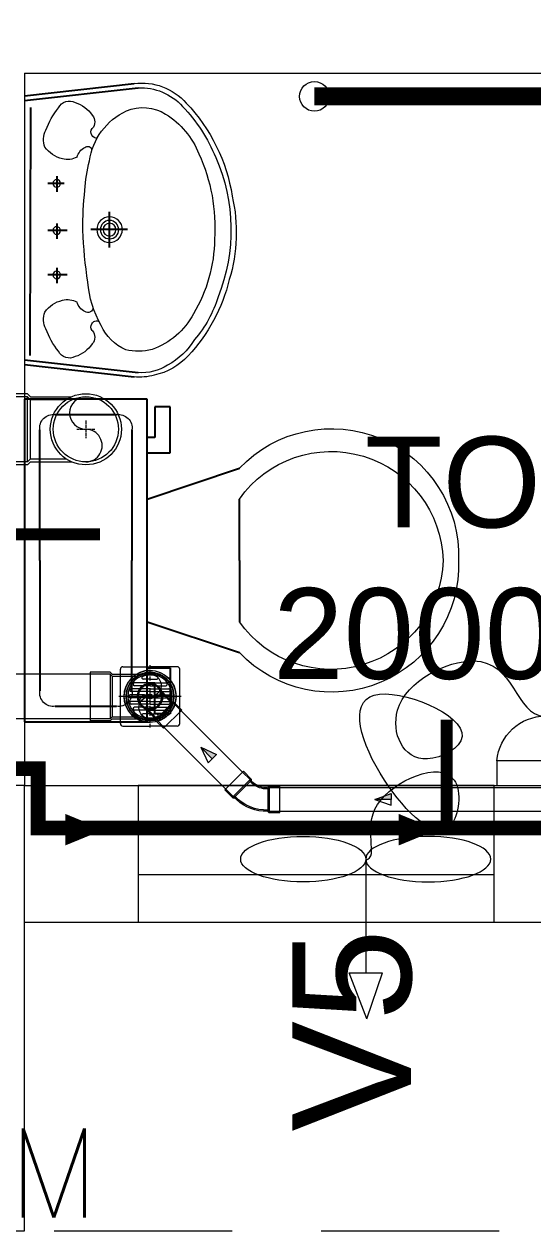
# Model space of a CAD drawing. Extents: x 3505867 to 4040009, y -660366 to -590408.
# Drawn here: x 3528238 to 3529095, y -613707 to -611671 of the extents above; entities that cross this region are included whole.
import ezdxf

# ---------------------------------------------------------------- set-up
doc = ezdxf.new("R2010")
doc.units = 0
doc.header["$LTSCALE"] = 6
doc.header["$MEASUREMENT"] = 0
for name, pattern in [('AI9-LType1', [1.874999989072481, 1.249999992714987, -0.6249999963574941]), ('CENTER2', [1.125, 0.75, -0.125, 0.125, -0.125]), ('HIDDEN', [0.375, 0.25, -0.125])]:
    doc.linetypes.add(name, pattern=pattern)
doc.layers.get('0').update_dxf_attribs({"linetype": 'CONTINUOUS', "lineweight": 0})
for name, color, linetype, lineweight in [('22-FTfix', 8, 'CONTINUOUS', 0), ('Chajja', 7, 'CONTINUOUS', 0), ('COL', 5, 'CONTINUOUS', 0), ('DIM', 7, 'CONTINUOUS', 0), ('ELE-EXHAUST FAN', 10, 'CONTINUOUS', 0), ('ELE. DB', 1, 'CONTINUOUS', 0), ('JOINERY', 7, 'CONTINUOUS', 0), ('MEP_HVAC_DRAIN_PIPE', 7, 'CONTINUOUS', 0), ('PHE-SP', 1, 'CONTINUOUS', 0), ('phe-text', 1, 'CONTINUOUS', 0), ('PL- WASTE PIPE', 6, 'CONTINUOUS', 0), ('PL-SOFT  WATER SUPPLY PIPE', 162, 'CONTINUOUS', 0), ('PL-SOIL PIPE', 1, 'CONTINUOUS', 0), ('PL-WATER PIPING', 1, 'CONTINUOUS', 0), ('WALL', 10, 'CONTINUOUS', 0), ('Window', 161, 'CONTINUOUS', 0)]:
    doc.layers.add(name, color=color, linetype=linetype, lineweight=lineweight)
doc.styles.add('ARIAL', font='arial.ttf')
doc.styles.get("Standard").update_dxf_attribs({"font": 'SIMPLEX'})

# ---------------------------------------------------------------- blocks, each defined once
blk = doc.blocks.new('rhej')
at = {"color": 8, "lineweight": 25}
for p, q in [((271.6415841020644, 266.4457795582712), (297.5036530680954, 266.445785459131)), ((271.6416018046439, 188.8595726615749), (271.6415841020644, 266.4457795582712)), ((297.5036530680954, 266.445785459131), (297.5036648698151, 214.7216475275345)), ((310.4349324293435, 279.3768700971268), (310.4348085150123, -263.7265781788155)), ((517.3314841538668, 279.3768228916451), (310.4349324293435, 279.3768700971268)), ((517.3314221967012, 7.825098753906786), (517.3314841538668, 279.3768228916451)), ((465.6071042940021, 253.5147893307731), (362.1588284317404, 253.5147657277994)), ((336.2967653665692, 227.6526908613741), (336.2968155220151, 7.825104654766619)), ((491.4692293163389, 7.825140058528632), (491.469179160893, 227.6527262656018)), ((297.5036648698151, 214.7216475275345), (310.4346993528306, 214.7216504779644)), ((310.4347052536905, 188.859581512399), (271.6416018046439, 188.8595726615749)), ((310.43472295627, 111.2733746152371), (155.2622973602265, 162.9974771426059)), ((155.2623327653855, 7.825063349679112), (155.2623091619462, 111.2733392114751)), ((155.2623327653855, 7.825063349679112), (155.2623563669622, -95.62321251258254)), ((336.2968656793237, -212.0024815527722), (336.2968155220151, 7.825104654766619)), ((491.4692293163389, 7.825140058528632), (491.4692794717848, -212.0024461485445)), ((517.3313602395356, -263.7266253838316), (517.3314221967012, 7.825098753906786)), ((310.4347701594234, -95.6231771078892), (155.2623681686819, -147.3473504437134)), ((310.4347878620028, -173.2093840050511), (271.6416844148189, -173.2093928558752)), ((271.6416844148189, -173.2093928558752), (271.6417021173984, -250.7955997525714)), ((297.5037592798471, -199.0714559205808), (310.4347937628627, -199.0714529706165)), ((297.5037710815668, -250.7955938517116), (297.5037592798471, -199.0714559205808)), ((465.6072164084762, -237.8645210149698), (362.1589405443519, -237.8645446174778)), ((271.6417021173984, -250.7955997525714), (297.5037710815668, -250.7955938517116)), ((310.4348085150123, -263.7265781788155), (517.3313602395356, -263.7266253838316))]:
    blk.add_line(p, q, dxfattribs=at)
at = {"color": 8, "extrusion": (0, 0, -1)}
for centre, major_axis, ratio, start_param, end_param in [((-3.572553396224976e-06, 15.65005585085601), (151.3573559173927, -151.3573559173928), 0.9999999999988257, 2.319631910710375, 4.738538732067624), ((358.9260749742389, 230.8854546449147), (-16.16379353361566, -16.16379353361566), 0.9999999999947716, 0.6435009217413419, 2.49809131048703), ((468.8398680780083, 230.8854797231033), (16.16379353359187, -16.16379353359188), 0.9999999999824738, 3.78509357522296, 5.639683929383223), ((0.8605287820100784, 2.298117690719664), (-133.6346114750442, -133.6346114750442), 0.9999999999995898, 0.8146628454789208, 3.312379633784075), ((0, 0), (-151.3573559175241, -151.357355917524), 0.9999999999989088, 4.686238771681138, 7.10514559364043), ((0.8605262599885464, 13.35193855222315), (-133.6346114750661, -133.634611475066), 0.9999999999990589, 4.541601543372351, 7.039318332189226), ((358.9261767622083, -215.2352350102738), (-16.1637935335631, -16.16379353356309), 0.999999999993544, -0.9272954400972422, 0.9272949490100437), ((468.8399698641151, -215.2352099320851), (16.16379353372204, -16.16379353372205), 0.9999999999849363, 5.355889901937027, 7.210480256161168)]:
    blk.add_ellipse(centre, major_axis=major_axis, ratio=ratio, start_param=start_param, end_param=end_param, dxfattribs=at)
blk = doc.blocks.new('u46')
at = {"color": 8, "lineweight": 25}
for p, q in [((-10.18334984406829, 228.3820365462452), (174.5234867185354, 249.0850102920085)), ((-10.18334802612662, 220.4114025365561), (181.2451075464487, 241.8677728753537)), ((-0.561674702912569, -208.944868536666), (0.561674702912569, 208.944868536666)), ((44.21784491278231, 92.91178601793945), (44.21785090118647, 66.67075940407813)), ((56.51025110855699, 80.81298003531992), (29.21756123378873, 80.81297381035984)), ((133.1492330431938, -27.20889549143612), (133.1492192782462, 33.11933344788849)), ((61.71641020476818, 1.568372642621398), (29.21757931634784, 1.568365229293704)), ((44.21786299347878, 13.66717744059861), (44.21786898188293, -12.57384917698801)), ((163.2145316973329, 3.048459367826581), (101.8276830799878, 3.048445360735059)), ((61.71642727032304, -73.21898485533893), (29.21759638190269, -73.21899226494133)), ((44.21788005903363, -61.12018005736172), (44.21788604557514, -87.36120667494833)), ((-10.1832484267652, -216.0993190575391), (181.2452169395983, -237.5556020382792)), ((-10.18324660696089, -224.0699530672282), (174.5235994048417, -244.7728425171226))]:
    blk.add_line(p, q, dxfattribs=at)
at = {"color": 8, "extrusion": (0, 0, -1)}
for centre, major_axis, ratio, start_param, end_param in [((187.6887130159885, 150.4919793661684), (-0.02056846963519287, 99.46812810298114), 0.9999999990624638, -0.1325389596688309, 0.8487311601947676), ((144.7868307456374, 128.2161647621542), (1.145990734935877, 126.1116668865439), 0.9999999990522948, -1.238036149988208, -0.8921931402044585), ((65.81496254727244, 198.9305451307446), (-0.02864324686673356, 20.70602155518634), 0.9999999990598404, -1.101507110323225, 0.4815089897330154), ((57.46693798527122, 163.294145135209), (-0.2632442609595896, 56.89388984455336), 0.999999999065956, 0.3249017755279079, 0.9651352835079142), ((189.5875459760427, 137.7336100395769), (-0.007261423017332346, 70.93823778531407), 0.9999999990631281, -0.4051991896883331, 0.5657295348177804), ((57.28284687548876, 20.10040511749685), (0.02834522696194147, 275.3594745255368), 0.999999999063182, 0.806541375322427, 1.180914918055523), ((49.54043571464717, 13.51247428916395), (-0.08602356537901075, 293.9005227523795), 0.9999999990625259, 0.8098555485007332, 1.414410095561846), ((207.9748987555504, 103.4093456696719), (0.02193765154409551, 109.7832725397984), 0.9999999990629456, -1.431017166894034, -0.4361461594261788), ((90.32036909461021, 184.5344652701169), (0.001459302533044575, 17.85550861146413), 0.9999999990636335, 0.8806844811349339, 2.260744472798094), ((153.8813951332122, 78.99591209925711), (-0.2089227381880459, 139.6704680691526), 0.9999999990631524, 0.5575632759831703, 1.193786467118922), ((55.99631403014064, 154.4730748925358), (-0.005644059695775464, 34.03534243610314), 0.9999999990651816, 4.339819700200064, 5.202656765754233), ((110.2782323975116, 167.2018464971334), (-6.077865817202552, 6.077863043580884), 0.9999999999987547, 4.867594374050543, 6.265028427775282), ((110.4991127345711, 165.0416004788131), (5.467154456687201, 5.467156951613121), 0.99999999999173, 2.097052809855245, 3.541808513200369), ((64.58859527111053, 170.3517529461533), (0.2649442716511608, 49.22022395709495), 0.9999999990594016, 3.359734654588376, 4.095119792547374), ((62.48301785811782, 152.9927377346903), (-0.0303795688587894, 31.87758569998361), 0.9999999990641103, 2.620327579526561, 3.422401345828587), ((104.1011003367603, 117.8017212804407), (-0.1652690773774665, 26.8056956432313), 0.9999999990657695, -1.278641100487103, -0.4872657184518623), ((13.10338515788317, 6.796652847900987), (0.04071034084584433, 297.5457391706877), 0.999999999063903, 1.141495220852383, 1.637773959938514), ((35.00998559221625, 2.541861971840262), (-0.01307357291528049, 302.733619190584), 0.9999999990627628, 1.155364993465005, 1.952188671379528), ((387.0928735397756, 47.88695849664509), (-0.337418294995425, 296.4165605787299), 0.9999999990713979, -1.495794179105655, -1.328336027947854), ((44.21784767508507, 80.81297723017633), (0.01644378686327146, 6.430142401346683), 0.9999999990676026, 3.139035133522955, 9.422220440702542), ((72.49316286854446, -1.666806166991591), (-0.07236475456757817, 274.2273126066645), 0.9999999990629693, 1.346594111657594, 1.865175208358123), ((133.1492261402309, 3.048452505841851), (0.007291671111635612, 21.55658662862022), 0.9999999990630222, 3.141254168206213, 9.4244394753858), ((44.21786575578153, 1.568368649110198), (0.08206511774372548, 6.429639726779761), 0.9999999990673115, 3.128829554497219, 9.412014861676806), ((133.1492261402309, 3.048452505841851), (-0.004945456721097529, 10.87040075667457), 0.999999999068284, 3.142047372431534, 9.42523267961112), ((62.4935212880373, -10.91731389425695), (0.01011052003616185, 247.4958749739209), 0.999999999062454, 1.579808941259519, 2.112791736219615), ((44.21788281947374, -73.21898884885013), (0.01644378686327146, 6.430142401346683), 0.9999999990676026, 3.139035133522955, 9.422220440702542), ((56.12404565513134, -13.2970071490854), (0.165645815042769, 286.9614795131972), 0.9999999990620004, 1.808981075432844, 2.322803773892203), ((263.0970642529428, -73.73678989894688), (0.0878053362486806, 166.8205676267846), 0.9999999990637903, 4.181111767737452, 4.641559349818737), ((64.5886715464294, -163.9400981571525), (0.09286149019001658, 49.22084943011136), 0.9999999990635117, -0.9607970037831777, -0.2254118658402282), ((62.48308621346951, -146.581083914265), (-0.09848696731215598, 31.87744803614005), 0.9999999990741116, -0.2767666014176804, 0.5253071649373755), ((104.1011526323855, -111.3900484610349), (0.1652577851930651, 26.80569571285024), 0.9999999990657693, 3.628858337049392, 4.420233718949069), ((124.4760815761983, -51.61265266127884), (-0.1799171285892361, 200.2596256427113), 0.9999999990640608, 1.868215394561592, 2.281788880157511), ((96.58387916535139, -128.2005292829126), (-0.03333899311272123, 8.546349320685822), 0.9999999990539821, 1.45518808886642, 3.796569000932831), ((110.2783072367311, -160.7901708614081), (-6.07786581718447, 6.077863043562803), 0.9999999999933438, 4.730545859784916, 6.127979912836734), ((111.271067596972, -159.3437917698175), (6.16822324432268, 6.168226059180056), 0.9999999999973248, 4.35477879108841, 6.027123512443871), ((192.5865661017597, -126.0994624663144), (0.0494471353012285, 80.06716813286823), 0.9999999990634951, 3.554494920861901, 4.299547529010592), ((144.786887794733, -121.8044733833522), (-0.31428744490995, 126.1164820421623), 0.9999999990609324, 4.027190512236352, 4.373033522041513), ((90.32045184448361, -178.1227987464517), (-0.001466522026656806, 17.8555086108726), 0.9999999990636348, 0.8808481285680249, 2.260908120490726), ((65.81505186483264, -192.5188897941262), (-0.008636125538435204, 20.70603956562448), 0.9999999990667298, 2.661883618103332, 4.244899718312203), ((57.46701104193926, -156.8824935983866), (0.2632051141824588, 56.89389002566958), 0.9999999990659528, 2.176457601761542, 2.81669110975715), ((181.1553673222661, -107.0346536505967), (-0.04982425085874618, 94.6832957494189), 0.9999999990598041, 2.890537173575707, 3.362983583631458), ((187.2455307729542, -138.0603277813643), (-0.08307138277019147, 105.9833342311703), 0.9999999990610003, 2.310552326950474, 2.942572268075715), ((184.6622277274728, -162.1513900589198), (-0.08800421235204865, 83.24114635515653), 0.9999999990456757, 2.850118182624894, 3.264751253782123), ((188.2443894669414, -159.7479569856077), (-0.03026420907430262, 78.1218095565005), 0.9999999990578361, 2.562375926093055, 3.231693406384859)]:
    blk.add_ellipse(centre, major_axis=major_axis, ratio=ratio, start_param=start_param, end_param=end_param, dxfattribs=at)
at = {"color": 8, "extrusion": (0, 0, -0.9999999999999998)}
blk.add_ellipse((185.8182967379689, 147.5595181193203), major_axis=(0.113659472365744, 94.41900262486949), ratio=0.9999999990617489, start_param=-0.04965775046825627, end_param=0.8381164427034582, dxfattribs=at)
at = {"color": 8, "extrusion": (0, 0, -0.9999999999999999)}
for centre, major_axis, ratio, start_param, end_param in [((96.32089176774025, 135.892381189391), (-0.0007937914170744505, 7.390530046687581), 0.9999999990641392, -0.7277235604276644, 1.373336709669931), ((820.1766486298293, -1.022472770884633), (0.08588796118997537, 732.122136281105), 0.9999999990621464, -1.56667040942643, -1.474079051668473), ((888.0526134818792, 36.73279126174748), (0.8309541538272901, 800.7410737425855), 0.9999999990717983, 4.558159261297879, 4.66806695439521), ((133.1492261402309, 3.048452505841851), (-0.05750505080162614, 15.47644880933231), 0.9999999990672386, 3.145308057272057, 9.428493364451644), ((55.99638306163251, -148.061424029991), (0.005631572358943245, 34.03534243817244), 0.9999999990651813, 4.222121105542485, 5.084958171136476), ((163.0789137929678, -79.84938861243427), (0.239163083697857, 125.9711035371315), 0.9999999990628897, 2.054055413441947, 2.802751209230796), ((171.7499013505876, -117.2137890774757), (-0.1108405592560464, 123.1098520824564), 0.9999999990620767, 2.127435244462207, 2.640092193818698)]:
    blk.add_ellipse(centre, major_axis=major_axis, ratio=ratio, start_param=start_param, end_param=end_param, dxfattribs=at)
blk = doc.blocks.new('CIVIL IVF')
at = {"layer": 'Chajja', "color": 8, "linetype": 'HIDDEN', "ltscale": 200}
blk.add_line((-33055, 235.1720922137611), (-10539.99999999953, 235.1720922137611), dxfattribs=at)
at = {"layer": 'COL', "color": 8}
blk.add_lwpolyline([(-15555, 985.1720922137611), (-16305, 985.1720922137611), (-16305, 235.1720922137611), (-15555, 235.1720922137611)], close=True, dxfattribs=at)
at = {"layer": 'WALL', "color": 8, "linetype": 'ByBlock'}
for p, q in [((-15555, 2185.172092213761), (-15555, 985.1720922132954)), ((-15555, 2185.172092213761), (-13555, 2185.172092213761)), ((-15555, 985.1720922137611), (-13555, 985.1720922137611)), ((-15554.99999999953, 755.1720922137611), (-10009.99999999953, 755.1720922137611))]:
    blk.add_line(p, q, dxfattribs=at)
at = {"layer": 'Window', "color": 8, "linetype": 'Continuous'}
for points in [[(-14763.56484022504, 755.1720922137611), (-14763.56484022504, 985.1720922137611), (-15363.56484022504, 985.1720922137611), (-15363.56484022504, 755.1720922137611)], [(-14763.56484022504, 835.1720922137611), (-14763.56484022504, 905.1720922137611), (-15363.56484022504, 905.1720922137611), (-15363.56484022504, 835.1720922137611)]]:
    blk.add_lwpolyline(points, close=True, dxfattribs=at)
at = {"layer": 'WALL', "color": 8, "linetype": 'ByBlock'}
blk.add_blockref('u46', (-15544.8167400575, 1918.33593859185), dxfattribs=at)
at = {"layer": 'WALL', "color": 8, "linetype": 'ByBlock', "rotation": 180}
blk.add_blockref('rhej', (-15037.66863976046, 1372.091084278537), dxfattribs=at)
at = {"layer": 'DIM', "color": 8, "insert": (-14607.32700942596, 1367.641750697047, -101230.7692307694), "char_height": 153, "width": 1626.955661664394, "attachment_point": 5, "style": 'ARIAL'}
blk.add_mtext('TOILET\\P2000x1200', dxfattribs=at)
at = {"layer": 'JOINERY', "color": 8, "style": 'ARIAL', "width": 0.9999999966184663}
blk.add_text('V5', height=200, rotation=90, dxfattribs=at).set_placement((-14903.74837277411, 402.3143226626562))
blk = doc.blocks.new('RISER UP 100')
at = {"color": 0, "linetype": 'Continuous'}
for p, q in [((-98.49999999981087, 60.00000000035834), (-148.4999999998108, 60.00000000054024)), ((-148.5000000002183, -59.99999999945976), (-148.4999999998108, 60.00000000054024)), ((-98.49999999976716, 60.00000000035834), (-93.49999999977443, 55.00000000034014)), ((-93.49999999983265, 55.00000000036925), (-23.97915761637705, 55.00000000011461)), ((-98.50000000020373, -59.99999999964166), (-148.5000000002183, -59.99999999945976)), ((-98.50000000020373, -59.99999999964166), (-93.50000000016735, -54.99999999965986)), ((-93.50000000022557, -54.99999999968895), (-23.97915761678451, -54.99999999994178))]:
    blk.add_line(p, q, dxfattribs=at)
at = {"color": 8, "linetype": 'Continuous', "lineweight": 0, "ltscale": 0.005}
for p, q in [((-98.49999999983265, 55.00000000035834), (-148.4999999998035, 55.00000000054024)), ((-98.50000000016735, -54.99999999964166), (-98.49999999981813, 55.00000000035834)), ((-98.49999999978901, 55.00000000035834), (-93.4999999998472, 50.00000000036925)), ((-93.5000000001528, -49.99999999965986), (-93.4999999998472, 50.00000000036925)), ((-93.4999999998472, 50.00000000036925), (-33.16624790341303, 50.00000000014916)), ((-98.50000000018193, -54.99999999964166), (-148.5000000001819, -54.99999999945976)), ((-98.50000000018193, -54.99999999964166), (-93.5000000001528, -49.99999999965986)), ((-93.50000000021099, -49.99999999968895), (-33.16624790377682, -49.99999999990814))]:
    blk.add_line(p, q, dxfattribs=at)
at = {"color": 8, "linetype": 'CENTER2', "lineweight": 0}
for p, q in [((-15, 0), (15, 0)), ((0, 15), (0, -15))]:
    blk.add_line(p, q, dxfattribs=at)
at = {"color": 0, "linetype": 'Continuous'}
blk.add_circle((-8.73115e-11, 0), 60, dxfattribs=at)
at = {"color": 8, "linetype": 'Continuous', "lineweight": 0, "ltscale": 0.005}
blk.add_circle((0, 0), 55.00000000005822, dxfattribs=at)
at = {"color": 8, "linetype": 'Continuous', "lineweight": 0}
for centre, start, end in [((2.18279e-11, 27.50000000002911), 89.99999999958314, 269.9999999991661), ((-1.891749e-10, -27.50000000002911), 269.9999999991661, 89.99999999958314)]:
    blk.add_arc(centre, 27.5000000000291, start, end, dxfattribs=at)
blk = doc.blocks.new('A$C525867A1')
at = {"layer": '22-FTfix', "color": 1, "lineweight": 0}
for p, q in [((-3.673006773926112, 76.60711452059815), (-40.14378522761098, 40.06065755996623)), ((76.3747256656948, 3.675161651184297), (3.281811742191493, 76.61671856078888)), ((-76.61456368129585, 3.51420059933433), (-40.14378522761098, 40.06065755996623)), ((42.02791130817238, 42.11512111594951), (-42.02791130814811, -42.11512111589649)), ((-3.514443936147075, -76.37978157362488), (-76.60735785965036, -3.438224664020311)), ((76.38193645333847, -3.282055083694019), (39.9111579996536, -39.82851204432593)), ((3.440379545968732, -76.37496900495782), (39.9111579996536, -39.82851204432593))]:
    blk.add_line(p, q, dxfattribs=at)
at = {"layer": '22-FTfix', "color": 1, "linetype": 'AI9-LType1', "lineweight": 0}
blk.add_line((42.0000066127126, -41.91303517805201), (-42.23263384061544, 42.14518069363788), dxfattribs=at)
at = {"layer": '22-FTfix', "color": 3, "lineweight": 0}
for p, q in [((-23.25073169137085, 23.20258528253256), (-32.40970991449498, 14.02460176732326)), ((-23.25073169137085, 23.20258528253256), (-14.09175346824673, 32.38056879774187)), ((-18.37755100061403, 18.33949572151664), (2.742904400300972, 39.50377701797251)), ((-14.54999372579442, 14.5198643537179), (6.570461675066062, 35.68414565022819)), ((-10.37229649978547, 10.35081808637458), (15.02968804692154, 35.80551289443309)), ((-6.544739224965854, 6.531186718575839), (18.85724532174116, 31.98588152663435)), ((5.205929745333249, 9.255341493815756), (24.57213089023714, 28.66172837782427)), ((9.24453027841442, 5.225103885185192), (28.61073142331831, 24.63149076919371)), ((-18.37755100061403, 18.33949572151664), (-39.49561314872549, -2.822387356137444)), ((-10.37229649978547, 10.35081808637458), (-35.77188779375707, -15.10147850284137)), ((-14.54999372579442, 14.5198643537179), (-35.66805587390587, -6.642018723936182)), ((-6.544739224965854, 6.531186718575839), (-31.94433051893745, -18.92110987064011)), ((-1.879483488025078, 1.181546766456859), (-1.532461841226749, 1.529288498792747)), ((-1.39264506277791, 0.6957164609622258), (-1.879483488025078, 1.181546766456859)), ((-1.185440194414815, 1.877030231142267), (-1.532461841226749, 1.529288498792747)), ((-0.6986017691676476, 1.391199925647634), (-1.185440194414815, 1.877030231142267)), ((1.181546766357006, 1.879483488054178), (0.6957164608094164, 1.392645062753944)), ((1.877030231104881, 1.185440194381578), (1.181546766357006, 1.879483488054178)), ((1.877030231104881, 1.185440194381578), (1.391199925557291, 0.6986017690813441)), ((6.542341006011161, -6.528793465651272), (31.94432555271817, 18.92590134240724)), ((10.37229649970069, -10.35081808621271), (35.77428104640771, 15.1038767218458)), ((14.54759550694878, -14.51747110090217), (35.66805090780926, 6.64681019560812)), ((18.37755100058378, -18.33949572140919), (39.49800640144426, 2.824785575101096)), ((-9.244530278499209, -5.225103885023321), (-28.6107314234031, -24.63149076903183)), ((-5.205929745418039, -9.255341493653885), (-24.57213089032193, -28.6617283776624)), ((6.542341006011161, -6.528793465651272), (-18.85725028796043, -31.98109005486722)), ((10.37229649970069, -10.35081808621271), (-15.0272947942709, -35.80311467542866)), ((14.54759550694878, -14.51747110090217), (-6.570466641162675, -35.67935417855625)), ((18.37755100058378, -18.33949572140919), (-2.740511147527673, -39.50137879906327)), ((-1.874636978345189, -1.183041975485979), (-1.388806672797599, -0.696203550185745)), ((-1.179153513597314, -1.877085269158579), (-1.874636978345189, -1.183041975485979)), ((-1.179153513597314, -1.877085269158579), (-0.6933232080497241, -1.390246843858345)), ((1.183041975582789, -1.874636978312906), (0.6962035502810898, -1.388806672763853)), ((1.183041975582789, -1.874636978312906), (1.530063622381118, -1.526895245977018)), ((1.877085269193052, -1.179153513627498), (1.390246843891352, -0.6933232080784453)), ((1.877085269193052, -1.179153513627498), (1.530063622381118, -1.526895245977018)), ((23.2507316913406, -23.20258528242512), (32.40970991446472, -14.02460176721581)), ((23.2507316913406, -23.20258528242512), (14.09175346820287, -32.38056879764806))]:
    blk.add_line(p, q, dxfattribs=at)
at = {"layer": '22-FTfix', "color": 1, "lineweight": 0}
blk.add_circle((-0.1175127233591124, 0.1172693841470807), 49.41859127345637, dxfattribs=at)
at = {"layer": '22-FTfix', "color": 3, "lineweight": 0}
for centre, radius in [((0.001196626379845751, 0.001199109447799239), 45.23938982440876), ((-0.0586346920463257, -0.0587563616572879), 44.94462652804302), ((0.001196626379845751, 0.001199109447799239), 4.17920144904761), ((1.213855405080011e-11, 2.651542180265309e-11), 3.93356536874282)]:
    blk.add_circle(centre, radius, dxfattribs=at)
at = {"layer": '22-FTfix', "color": 1, "lineweight": 0}
for points in [[(3.281811743309422, 76.61671855974943), (1.36083844945349, 78.53371400171417), (-1.75361807796555, 78.53048603206285), (-3.673006772806858, 76.60711451934216)], [(-76.61456368242506, 3.514200598091965), (-78.53155912453089, 1.593227304213803), (-78.5283311548523, -1.521229223081379), (-76.60735786099636, -3.43822466504613)], [(76.38193645451226, -3.282055082526906), (78.30132514935356, -1.358683569806198), (78.29809717964761, 1.755772957570695), (76.37472566692179, 3.675161652298047)], [(-3.514443937383986, -76.37978157249749), (-1.591072424658167, -78.29917026722485), (1.523384102788213, -78.29594229765526), (3.440379544894053, -76.3749690037771)]]:
    blk.add_open_spline(points, degree=3, dxfattribs=at)
for points in [[(-35.27060453679781, 35.19756799780434), (-15.89722363308688, 54.61114953834057), (15.54920435026686, 54.64374209961758), (34.96278589140513, 35.27036119650744), (54.37876565130424, 15.89458704074353), (54.41135821271861, -15.55184094179829), (35.03797730900767, -34.9654224823345)], [(-35.27060453679781, 35.19756799780434), (-54.64398544052236, 15.78398645725449), (-54.61139287927159, -15.66244152512406), (-35.19781133813333, -35.03582242823419), (-15.78183157823421, -54.4115965839981), (15.66459640528312, -54.37900402288435), (35.03797730900767, -34.9654224823345)]]:
    blk.add_open_spline(points, degree=3, knots=[0, 0, 0, 0, 1, 1, 1, 2, 2, 2, 2], dxfattribs=at)
at = {"layer": '22-FTfix', "color": 3, "lineweight": 0}
for points in [[(-28.68029915383689, 28.6209094775119), (-32.03086788363826, 25.27777751101518), (-34.77233372190945, 21.36988259346251), (-36.77312239556836, 17.08183294896126)], [(-17.15562971270154, 36.74003281157569), (-21.44191597839527, 34.72796155342103), (-25.34172648453309, 31.9807991794133), (-28.68029915383689, 28.6209094775119)], [(-1.388806672950734, -0.6962035501013023), (-1.005886235068502, -0.3124885350860037), (-1.006531828998782, 0.3104027703784851), (-1.392645062800458, 0.6957164609162333)], [(-0.6986017691550673, 1.391199925615274), (-0.3124885353533911, 1.005886235077526), (0.3104027701168101, 1.006531828994153), (0.6957164607345314, 1.39264506285202)], [(1.391199925482406, 0.6986017692009434), (1.005886234864685, 0.3124885353430765), (1.006531828808569, -0.3104027701077794), (1.390246843903932, -0.6933232080461599)], [(0.6962035502585417, -1.388806672745201), (0.3124885351631785, -1.00588623480682), (-0.3104027703206274, -1.00653182873708), (-0.6933232082028593, -1.390246843752379)], [(28.68029915381028, -28.62090947740446), (32.03326113633351, -25.2753792920788), (34.77233372186922, -21.3698825933687), (36.77311742935277, -17.07704147719421)], [(17.15562474647236, -36.73524133982227), (21.44191597835505, -34.72796155332721), (25.34411973722835, -31.97840096047691), (28.68029915381028, -28.62090947740446)]]:
    blk.add_open_spline(points, degree=3, dxfattribs=at)
for points in [[(-14.09175346801541, 32.38056879707674), (-13.03632901113439, 33.43818330718071), (-13.04050013016357, 35.15113191408645), (-14.09571642147132, 36.20416311821293), (-14.90151795308978, 37.00829603780189), (-16.12356668092062, 37.22264590155449), (-17.15562971270154, 36.74003281157569)], [(6.570461675668342, 35.68414564983232), (7.62588613254936, 36.74176015993628), (7.624113232281032, 38.45231551418825), (6.566498722212446, 39.5077399709685), (5.508884212143831, 40.56316442774877), (3.798328857784269, 40.56139152756216), (2.742904400903251, 39.50377701745818)], [(18.85724532247621, 31.98588152648622), (19.91266977937083, 33.04349603660382), (19.91089687919796, 34.75405139073331), (18.8532823690203, 35.80947584762241), (17.79566785884263, 36.86490030451152), (16.08511250460574, 36.86312740422969), (15.02968804771112, 35.80551289411209)], [(28.61073142419932, 24.63149076920178), (29.72359394677287, 25.74666253156827), (29.72172172437508, 27.55304731739349), (28.60654996191948, 28.66590983998695), (27.49137819951841, 29.778772362526), (25.68499341363717, 29.77690014012827), (24.57213089106362, 28.66172837776178)], [(-36.77312239556836, 17.08183294896126), (-37.40658945473956, 15.72758421831591), (-36.82036130987637, 14.11825563231545), (-35.46611257921633, 13.48478857321833), (-34.43784283137979, 13.00431090935734), (-33.213842834364, 13.21880023514644), (-32.40970991483172, 14.02460176665812)], [(5.205929745545532, 9.25534149373963), (4.093067222985579, 8.140169731386775), (4.094939445383369, 6.333784945561548), (5.210111207784437, 5.220922423022505), (6.325282970240035, 4.108059900429045), (8.131667756121281, 4.109932122826777), (9.244530278681236, 5.225103885179632)], [(35.77428104719729, 15.1038767221668), (36.8297055040919, 16.1614912322844), (36.82553438504913, 17.87443983917651), (35.76791987481693, 18.92986429612003), (34.71270358350917, 19.9828955002465), (32.9997500104569, 19.98351585267289), (31.94432555356229, 18.9259013425553)], [(39.49800640204653, 2.824785575724258), (40.55343085892755, 3.882400085828228), (40.54925973989838, 5.595348692733976), (39.49404344859062, 6.648379896860454), (38.43642893835844, 7.703804353803963), (36.72347536529256, 7.704424706216717), (35.66805090841154, 6.646810196112748)], [(-39.49561314939218, -2.822387356719817), (-40.55103760628681, -3.880001866837424), (-40.54926470596395, -5.590557221143793), (-39.49165019589534, -6.64598167792407), (-38.43403568582676, -7.701406134704318), (-36.72348033152172, -7.699633234463292), (-35.66805587462709, -6.642018724345685)], [(-35.77188779454294, -15.10147850316237), (-36.82731225143756, -16.15909301327996), (-36.82793260395925, -17.87204658632006), (-35.77031809378159, -18.92747104320916), (-34.71270358360393, -19.98289550009826), (-32.99975497667247, -19.97872438090583), (-31.94433051977785, -18.92110987078824)], [(-5.205929745585756, -9.255341493645814), (-4.093067223025803, -8.140169731292959), (-4.094939445423593, -6.333784945467733), (-5.210111207879192, -5.220922422874273), (-6.32528297028026, -4.108059900335229), (-8.131667756161505, -4.109932122732959), (-9.24453027872146, -5.225103885085814)], [(36.77311742935277, -17.07704147719421), (37.40419123578853, -15.72519096539144), (36.82035634375626, -14.11346416067087), (35.46611257905343, -13.48478857302931), (34.43544461246966, -13.0019176565009), (33.21384283417378, -13.21880023487572), (32.4097099146415, -14.0246017663874)], [(-28.61073142423954, -24.63149076910796), (-29.72359394679949, -25.74666253146081), (-29.72172172441531, -27.55304731729968), (-28.60654996201424, -28.66590983983872), (-27.49137819955864, -29.77877236243218), (-25.68499341366379, -29.77690014002081), (-24.57213089110384, -28.66172837766796)], [(-18.85725028869178, -31.98109005471916), (-19.9126747455864, -33.03870456483676), (-19.9108968792927, -34.75405139058507), (-18.85568058798495, -35.80708259471154), (-17.79806607775275, -36.86250705165507), (-16.08271925195139, -36.86072918522525), (-15.02729479505678, -35.80311467510766)], [(-6.570466641883896, -35.67935417806525), (-7.625891098778523, -36.73696868818286), (-7.621719979749349, -38.4499172950886), (-6.564105469517164, -39.50534175203211), (-5.508889178209409, -40.55837295615859), (-3.795935605143528, -40.55899330857135), (-2.740511148248901, -39.50137879845374)], [(14.09175346781158, -32.38056879681965), (13.03872226366605, -33.43578508808105), (13.03810191125342, -35.14873866123), (14.09571642143109, -36.2041631181191), (14.90151795288597, -37.00829603754482), (16.12595993356135, -37.22024768256369), (17.15562474647236, -36.73524133982227)]]:
    blk.add_open_spline(points, degree=3, knots=[0, 0, 0, 0, 1, 1, 1, 2, 2, 2, 2], dxfattribs=at)
blk = doc.blocks.new('G$C6D3250BF')
at = {"layer": 'PL- WASTE PIPE', "linetype": 'ByBlock', "ltscale": 5, "xscale": -0.08841918452952499, "yscale": 0.08841918454157253, "zscale": 0.08841918448567115, "rotation": 225.0593839872961}
blk.add_blockref('A$C525867A1', (0, 0), dxfattribs=at)
blk = doc.blocks.new('100 ELBOW')
at = {"color": 0, "linetype": 'Continuous'}
for p, q in [((72.20195579302526, 60.89285714305515), (66.55310312058282, 55.24400447058178)), ((72.20195579302526, 60.89285714305515), (123.7016141955292, 60.89285714315782)), ((123.7016141955292, 60.89285714315782), (123.7016141957698, -60.89285714266598)), ((-77.3469007565509, 0.5118417450248673), (-85.85548284644028, -7.996740344913633)), ((-94.11224476787173, -7.996740344930003), (-130.5622163833468, -44.44671196059696)), ((-130.5622163833468, -44.44671196059696), (-44.44671195991396, -130.5622163835787)), ((-94.11224476787173, -7.996740344930003), (-85.85548284644028, -7.996740344913633)), ((72.20195579341816, -60.89285714276775), (66.36354344811843, -55.05444479749622)), ((-7.996740344438872, -94.11224476791176), (-44.44671195991396, -130.5622163835787)), ((-0.4034520905552199, -78.18519802140327), (-7.996740344460704, -85.77848627534877)), ((-7.996740344438872, -94.11224476791176), (-7.996740344460704, -85.77848627534877)), ((72.20195579341816, -60.89285714276775), (123.7016141957698, -60.89285714266598))]:
    blk.add_line(p, q, dxfattribs=at)
at = {"color": 8, "linetype": 'Continuous', "lineweight": 0, "ltscale": 0.005}
for p, q in [((68.75000000021828, -49.13551471746722), (68.7499999999054, 49.10714285732321)), ((74.64285714274592, 55.00000000019736), (68.90941947101965, 49.26656232843924)), ((74.64285714310246, -54.99999999990087), (74.64285714274592, 55.00000000019736)), ((74.64285714274592, 55.00000000019736), (123.7016141955408, 55.00000000029549)), ((-91.67134341815105, -13.88959748778779), (-126.3953371370517, -48.6135912068703)), ((-91.67134341815105, -13.88959748778779), (-13.88959748730849, -91.67134341822292)), ((-91.67134341815105, -13.88959748778779), (-83.33758492558991, -13.88959748777142)), ((-83.3576468604806, -13.86953555287528), (-13.88959748733759, -83.33758492565994)), ((74.64285714310246, -54.99999999990087), (68.91841655111057, -49.27555940794263)), ((74.64285714310246, -54.99999999990087), (123.7016141957582, -54.99999999980364)), ((-13.88959748730849, -91.67134341822292), (-48.61359120620909, -126.3953371373054)), ((-4.450881254597334, -73.8988686928733), (-13.88959748733759, -83.33758492565994)), ((-13.88959748730849, -91.67134341822292), (-13.88959748733759, -83.33758492565994))]:
    blk.add_line(p, q, dxfattribs=at)
at = {"color": 8, "linetype": 'Continuous', "ltscale": 0.005}
blk.add_line((-72.30290350667202, -2.777919497664694), (-73.2578966919973, -3.732912682990899), dxfattribs=at)
at = {"color": 8, "linetype": 'Continuous', "lineweight": 0, "ltscale": 0.005}
for centre, radius, start, end in [((61.53893721500208, -148.1392305552408), 197.5433397327614, 87.86175748807987, 137.1799984277659), ((60.93983303497954, -147.121771400527), 98.17096819445032, 85.33829684311314, 131.7660126684911)]:
    blk.add_arc(centre, radius, start, end, dxfattribs=at)
at = {"color": 0, "linetype": 'Continuous'}
for centre, radius, start, end in [((61.57294092707889, -148.1969790893035), 203.5019307214106, 88.59769996659846, 133.0507825924265), ((60.93983303497954, -147.121771400527), 92.2781110515842, 86.66432149599329, 131.6643214958238)]:
    blk.add_arc(centre, radius, start, end, dxfattribs=at)
blk = doc.blocks.new('A$C0B1B3CFA')
at = {"layer": 'PHE-SP'}
h = blk.add_hatch(color=7, dxfattribs=at)
h.dxf.hatch_style = 1
h.paths.add_polyline_path([(-0.0494668798380715, 0.0226015183831585), (-0.0494668798380715, 0), (0.0123667199595179, 0)])
at = {"layer": 'PHE-SP', "color": 7}
for points in [[(-0.0494668798380715, 0), (0.0123667199595179, 0), (-0.0494668798380715, 0.0226015183831585), (-0.0494668798380715, 0)], [(-0.0494668798380715, 0), (0.0123667199595179, 0), (-0.0494668798380715, -0.0226015183831585), (-0.0494668798380715, 0)]]:
    blk.add_lwpolyline(points, dxfattribs=at)
blk = doc.blocks.new('Z$W@#3BD47561')
at = {"layer": 'PHE-SP', "xscale": 49.00933755098914, "yscale": 49.00933755098914, "zscale": 49.00933755098914, "rotation": 270}
blk.add_blockref('A$C0B1B3CFA', (0, 0), dxfattribs=at)
blk = doc.blocks.new('Z$W@#4AA511D8')
at = {"layer": 'phe-text', "linetype": 'ByBlock', "lineweight": -2, "ltscale": 0.5, "xscale": 0.0244727334018079, "yscale": 0.0244727334018079, "zscale": 0.0244727334018079, "rotation": 270}
blk.add_blockref('Z$W@#3BD47561', (0.0148325505764859, 0), dxfattribs=at)
blk = doc.blocks.new('ETWER')
at = {"layer": 'PL- WASTE PIPE', "linetype": 'ByBlock', "lineweight": 0, "ltscale": 5}
for p, q in [((18360.49251267873, 937.5260265789693), (17219.69219876779, 937.5260265799006)), ((18360.49251267873, 862.5260265789693), (17219.69219876733, 862.526026579435))]:
    blk.add_line(p, q, dxfattribs=at)
at = {"layer": 'PL- WASTE PIPE', "color": 4, "linetype": 'ByBlock', "lineweight": 0, "ltscale": 5}
for p, q in [((18513.88491039164, 875.8928030601237), (18617.32687959448, 772.4508338571759)), ((18485.60063914396, 847.6085318126716), (18589.13346804818, 744.0757029083325)), ((18680.22725724662, 746.7194381064037), (19887.787827102, 746.7194381064037)), ((18680.22725724662, 706.7194381064037), (19887.787827102, 706.7194381064037))]:
    blk.add_line(p, q, dxfattribs=at)
at = {"layer": 'PL-SOFT  WATER SUPPLY PIPE', "color": 5, "const_width": 20}
for points in [[(18376.97783080209, 1173.180595760816), (18194.54002045747, 1173.180595760816)], [(18961.27453853097, 860.7889516073046), (18961.27453853097, 678.3511412626831)]]:
    blk.add_lwpolyline(points, dxfattribs=at)
at = {"layer": 'PL-SOFT  WATER SUPPLY PIPE', "color": 3, "const_width": 25}
blk.add_lwpolyline([(17229.14437774476, 676.9454663724173), (17466.97627425706, 676.9454663724173), (17466.97627425706, 778.3086102382513), (18273.20014127996, 778.3086102382513), (18273.20014127996, 678.3511412626831), (20056.39050435694, 678.3511412626831)], dxfattribs=at)
at = {"layer": 'PL-WATER PIPING', "color": 61}
for points in [[(18318.66861824226, 675.6378301805817, 53.25524689926687, 0, 0), (18383.47969489451, 675.6378301805817, 0, 0, 0)], [(18880.41926593194, 675.6378301805817, 53.25524689926687, 0, 0), (18945.2303425842, 675.6378301805817, 0, 0, 0)]]:
    blk.add_lwpolyline(points, format="xyseb", dxfattribs=at)
at = {"layer": 'PL- WASTE PIPE', "xscale": -10.00000000046566, "yscale": 10.00000000046566, "zscale": 10.00000000046566, "rotation": 180}
blk.add_blockref('G$C6D3250BF', (18461.54117647419, 899.951687397901), dxfattribs=at)
at = {"layer": 'PL- WASTE PIPE', "linetype": 'ByBlock', "ltscale": 5, "xscale": -0.6804665603485838, "yscale": 0.6804665603485838, "zscale": 0.6804665595408722, "rotation": 180}
blk.add_blockref('RISER UP 100', (18461.54179689055, 899.951687398483), dxfattribs=at)
at = {"layer": 'PL- WASTE PIPE', "color": 4, "linetype": 'ByBlock', "ltscale": 5}
for name, p, xscale, yscale, zscale, rotation in [('RISER UP 100', (18461.54179690499, 899.9516873977846), -0.3637807491883915, 0.3637807491883917, 0.3637807487565851, 315.0083907360718), ('100 ELBOW', (18635.18083706219, 726.5748353423551), -0.3636363632719107, 0.3636363639668353, 0.3636363635952907, 180.1840548731599)]:
    blk.add_blockref(name, p, dxfattribs=dict(at, xscale=xscale, yscale=yscale, zscale=zscale, rotation=rotation))
at = {"layer": 'PL-SOIL PIPE', "color": 1, "linetype": 'Continuous', "xscale": 0.9980176218446795, "yscale": 0.9980176218446795, "zscale": 0.9980176218446795}
blk.add_blockref('RISER UP 100', (18353.44833782082, 1350.000048839953), dxfattribs=at)
at = {"layer": 'PL-SOIL PIPE', "color": 1, "linetype": 'Continuous', "zscale": 368.8935589147086}
for p, xscale, yscale, rotation in [((18547.20632158266, 814.5525584691204), -368.8935589147082, 368.8935589147087, 134.6925068153382), ((18840.37530899607, 726.7193349313457), -368.8935589147083, 368.8935589147088, 179.9999999998882)]:
    blk.add_blockref('Z$W@#4AA511D8', p, dxfattribs=dict(at, xscale=xscale, yscale=yscale, rotation=rotation))
at = {"layer": 'PL-SOIL PIPE', "color": 1, "linetype": 'Continuous', "lineweight": 0, "insert": (17553.75432135398, 172.4321467684349), "char_height": 150, "width": 1574.477912464179, "attachment_point": 1}
blk.add_mtext('%%c110MM \\PSOIL PIPE', dxfattribs=at)
blk = doc.blocks.new('A$C44D17E71')
at = {"layer": 'ELE-EXHAUST FAN', "color": 1}
for p, q in [((-13.29599733809255, 0.7159641550460947), (-9.753207352478512, 2.099846774310208)), ((-9.753207352478512, 2.099846774310208), (-9.753207352328673, -0.4807560357785405)), ((-13.29599733809255, 0.7159641550460947), (-9.753207352328673, -0.4807560357785405)), ((-0.9728406073775204, 0.8095453698751953), (-9.753207352478512, 0.8095453698751953)), ((6.624894357317842, -9.319243077637587), (4.708301747763088, -9.310921312920549)), ((4.708301747549129, -9.31092131185462), (4.708301747527756, -16.79750919255232)), ((6.592107783299824, -16.80575916425325), (6.624894357082511, -9.319243076573478)), ((6.608972073030898, -12.95495190956128), (10.06662593766994, -12.97009441677576)), ((6.606356718972009, -13.55214423543978), (10.06401058358968, -13.56728674265971)), ((6.592107783299824, -16.80575916425325), (4.708301747527756, -16.79743739952348))]:
    blk.add_line(p, q, dxfattribs=at)
blk.add_ellipse((-0.9728406073561473, 5.636987982185019), major_axis=(-4.194098581760904e-11, -4.827442612307142), ratio=0.3635497343302502, dxfattribs=at)
at = {"layer": 'ELE-EXHAUST FAN', "color": 1, "extrusion": (0, 0, -1)}
blk.add_ellipse((-0.9728406073561473, -4.017897242429171), major_axis=(-4.194039462639472e-11, 4.827442612307142), ratio=0.3635497343302502, dxfattribs=at)
blk.add_ellipse((6.311101380334847, -13.0611986838426), major_axis=(0.01644494446120371, 3.755053575657497), ratio=0.9999999968774386, start_param=0.07928288612717244, end_param=3.06230976746262, dxfattribs=at)
at = {"layer": 'ELE-EXHAUST FAN', "color": 1}
blk.add_open_spline([(-1.040462210238502, 0.8131301081702986), (-0.794110476796277, -0.2959092840810627), (3.443820170653225, 2.503108630342467), (7.593877717068608, -7.044175584480399), (-0.9620381850488684, -5.976623083626691), (5.220079382851281, 0.4063643747449532), (14.26886167446287, 3.094036723225145), (9.160937442755994, -9.394371721256903), (5.4319324894484, -2.528912989344462), (11.72688167262936, 0.02392873297139886), (16.82435437684603, -10.78942685045513), (10.13837529740211, -10.70616108024435), (10.06508547398614, -12.97008767044419)], degree=3, knots=[0, 0, 0, 0, 6.261698984633693, 12.35289337727386, 15.78723858549406, 21.85874170938161, 28.75275539672618, 35.67821749018282, 39.22549451667553, 45.35410703231142, 53.69387849876626, 67.42145290315356, 67.42145290315356, 67.42145290315356, 67.42145290315356], dxfattribs=at)
blk = doc.blocks.new('WETRWER')
at = {"layer": 'ELE-EXHAUST FAN', "xscale": 21.82094173196808, "yscale": 21.82094173196808, "zscale": 21.82094173196808, "rotation": 90.00000000000001}
blk.add_blockref('A$C44D17E71', (-8702.415365525521, 882.4325141246663), dxfattribs=at)

msp = doc.modelspace()

# ---------------------------------------------------------------- linework, layer by layer
at = {"layer": 'MEP_HVAC_DRAIN_PIPE', "linetype": 'ByBlock', "const_width": 30}
msp.add_lwpolyline([(3531094.653272443, -610130.7466965944), (3531094.653272443, -611792.5561747077), (3528727.491581402, -611792.5561747077)], dxfattribs=at)
at = {"layer": 'MEP_HVAC_DRAIN_PIPE', "linetype": 'ByBlock'}
msp.add_circle((3528727.491581402, -611792.5561747077), 25, dxfattribs=at)

# ---------------------------------------------------------------- block references
at = {"linetype": 'ByBlock'}
msp.add_blockref('CIVIL IVF', (3543793.958465429, -613938.4187888083), dxfattribs=at)
at = {"layer": 'ELE. DB', "color": 0, "linetype": 'ByBlock'}
msp.add_blockref('WETRWER', (3537533.958465429, -613938.4187888083), dxfattribs=at)
at = {"layer": 'PHE-SP', "color": 0, "linetype": 'ByBlock'}
msp.add_blockref('ETWER', (3509988.958465429, -613703.2466965945), dxfattribs=at)

doc.saveas('drawing.dxf')
